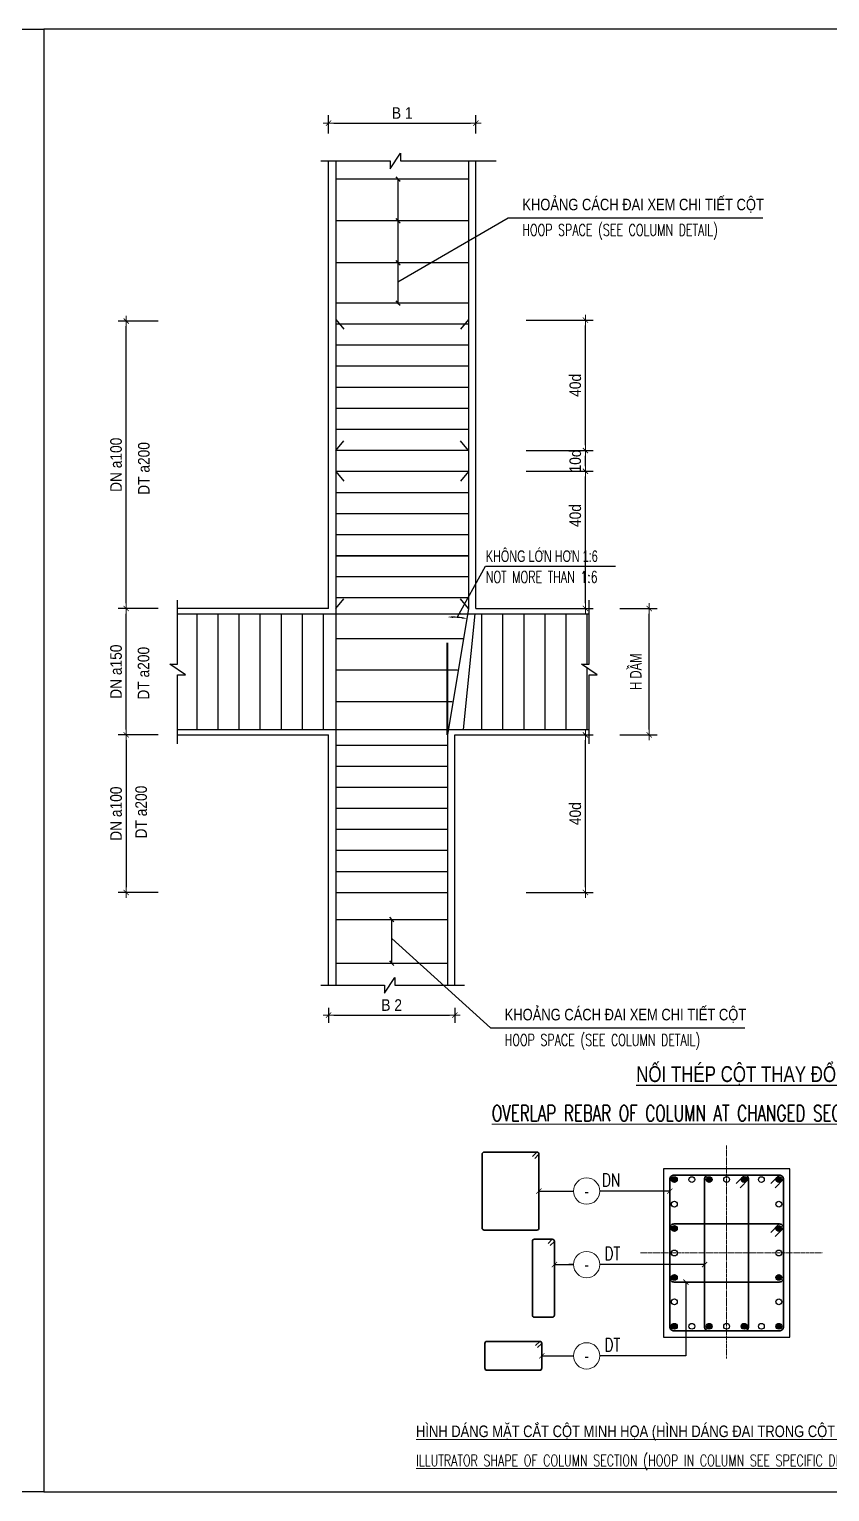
# Model space of a CAD drawing. Header units: millimetres. Extents: x 408913 to 1237273, y -191467 to -86666.
# Drawn here: x 942830 to 958040, y -184918 to -157138 of the extents above; entities that cross this region are included whole.
import ezdxf
from ezdxf.enums import TextEntityAlignment as Align

# ---------------------------------------------------------------- set-up
doc = ezdxf.new("R2010")
doc.units = ezdxf.units.MM
doc.header["$LTSCALE"] = 35
doc.header["$PDMODE"] = 3
doc.linetypes.add('CENTER2', pattern=[1.125, 0.75, -0.125, 0.125, -0.125])
doc.linetypes.add('DASHED2', pattern=[0.375, 0.25, -0.125])
for name, color, linetype in [('2', 2, 'Continuous'), ('3', 2, 'Continuous'), ('9', 9, 'Continuous'), ('DIM', 1, 'Continuous'), ('NDC_S-COLUMN', 4, 'Continuous'), ('STR.Dim_F-CL-B', 8, 'Continuous'), ('THEP', 4, 'Continuous')]:
    doc.layers.add(name, color=color, linetype=linetype)
for name, color, linetype, lineweight in [('5', 5, 'Continuous', 40), ('kata_net manh', 1, 'Continuous', 5), ('NDC_S_AXIS', 5, 'CENTER2', 15), ('NDC_S_DIM', 1, 'Continuous', 9), ('NDC_S_ENG TEXT', 2, 'Continuous', 9), ('NDC_S_REBAR', 4, 'Continuous', 35), ('NDC_S_REBAR SECTION', 6, 'Continuous', 25), ('NDC_S_VN TEXT', 7, 'Continuous', 9)]:
    doc.layers.add(name, color=color, linetype=linetype, lineweight=lineweight)
doc.styles.add('Arial', font='arial.ttf', dxfattribs={"width": 0.6})
doc.styles.add('AVANTH', font='')
doc.styles.add('NDC_ARIAL', font='arial.ttf', dxfattribs={"width": 0.85})
doc.styles.add('NDC_ROMANS', font='romans.shx', dxfattribs={"width": 0.8})
doc.styles.add('VNAVANTH', font='', dxfattribs={"width": 0.95})
doc.styles.get('AVANTH').set_extended_font_data('.VnAvantH', bold=True)
doc.styles.get('VNAVANTH').set_extended_font_data('.VnAvantH')
doc.dimstyles.new('1-25-H', dxfattribs={"dimtxt": 250, "dimasz": 100, "dimexe": 150, "dimexo": 0, "dimgap": 50, "dimtad": 1, "dimdec": 0, "dimlfac": 0.25, "dimzin": 0, "dimdsep": 46, "dimtxsty": 'AVANTH', "dimcen": 0, "dimdle": 150, "dimclrd": 9, "dimclre": 9, "dimclrt": 4, "dimadec": 0, "dimazin": 0, "dimtfac": 1, "dimtdec": 0, "dimtix": 1, "dimtmove": 2, "dimatfit": 3, "dimfxl": 1, "dimtvp": 1, "dimtolj": 1, "dimtzin": 0, "dimlwd": -1, "dimlwe": -1, "dimarcsym": 0})
doc.dimstyles.new('NDC_1-100', dxfattribs={"dimscale": 100, "dimtxt": 2.2, "dimasz": 1, "dimexe": 1.5, "dimexo": 2, "dimgap": 0.8, "dimtad": 1, "dimdec": 0, "dimdsep": 46, "dimtxsty": 'NDC_ARIAL', "dimblk": 'DIMMARK', "dimcen": 49999.938995, "dimdle": 1.5, "dimclrd": 1, "dimclre": 1, "dimclrt": 3, "dimadec": 0, "dimazin": 0, "dimtfac": 1, "dimtdec": 0, "dimtix": 1, "dimtmove": 2, "dimatfit": 3, "dimfxl": 1, "dimarcsym": 0})
doc.dimstyles.new('NDC_1-25', dxfattribs={"dimscale": 25, "dimtxt": 2.5, "dimasz": 1, "dimexe": 1.5, "dimexo": 0, "dimgap": 0.8, "dimtad": 1, "dimdec": 0, "dimdsep": 46, "dimtxsty": 'NDC_ARIAL', "dimblk": 'DIMMARK', "dimcen": 49999.938995, "dimdle": 1.5, "dimclrd": 1, "dimclre": 1, "dimclrt": 3, "dimadec": 0, "dimazin": 0, "dimtfac": 1, "dimtdec": 0, "dimtix": 1, "dimtmove": 2, "dimatfit": 3, "dimfxl": 8, "dimarcsym": 0})

# ---------------------------------------------------------------- blocks, each defined once
blk = doc.blocks.new('DIMMARK')
at = {"layer": 'NDC_S_DIM', "color": 1}
blk.add_line((-1.5, 0), (1, 0), dxfattribs=at)
at = {"layer": 'NDC_S_DIM', "color": 2, "const_width": 0.15}
blk.add_lwpolyline([(-0.5, -0.5), (0.5, 0.5)], dxfattribs=at)
blk = doc.blocks.new('*D75')
at = {"layer": 'DEFPOINTS', "color": 0, "ltscale": 30, "transparency": 16777216}
for p in [(951316, -158920), (948516, -159318), (951316, -159318)]:
    blk.add_point(p, dxfattribs=at)
at = {"layer": 'DIM', "color": 1, "lineweight": -2, "ltscale": 30, "transparency": 16777216}
for p, q in [((948516, -159118), (948516, -158770)), ((951316, -159118), (951316, -158770)), ((948616, -158920), (951216, -158920))]:
    blk.add_line(p, q, dxfattribs=at)
at = {"layer": 'DIM', "color": 1, "lineweight": -2, "ltscale": 30, "transparency": 16777216, "xscale": 100, "yscale": 100, "zscale": 100, "rotation": 180}
blk.add_blockref('DIMMARK', (948516, -158920), dxfattribs=at)
at = {"layer": 'DIM', "color": 1, "lineweight": -2, "ltscale": 30, "transparency": 16777216, "xscale": 100, "yscale": 100, "zscale": 100}
blk.add_blockref('DIMMARK', (951316, -158920), dxfattribs=at)
at = {"layer": 'DIM', "color": 3, "ltscale": 30, "transparency": 16777216, "insert": (949916, -158729), "char_height": 220, "attachment_point": 5, "style": 'NDC_ARIAL'}
blk.add_mtext('B 1', dxfattribs=at)
blk = doc.blocks.new('*D76')
at = {"layer": 'DEFPOINTS', "color": 0, "ltscale": 30, "transparency": 16777216}
for p in [(953851, -168141), (954610, -168141), (953851, -170541)]:
    blk.add_point(p, dxfattribs=at)
at = {"layer": 'DIM', "color": 1, "lineweight": -2, "ltscale": 30, "transparency": 16777216}
for p, q in [((954051, -168141), (954760, -168141)), ((954610, -170441), (954610, -168241)), ((954051, -170541), (954760, -170541))]:
    blk.add_line(p, q, dxfattribs=at)
at = {"layer": 'DIM', "color": 1, "lineweight": -2, "ltscale": 30, "transparency": 16777216, "xscale": 100, "yscale": 100, "zscale": 100}
for p, rotation in [((954610, -168141), 90), ((954610, -170541), 270)]:
    blk.add_blockref('DIMMARK', p, dxfattribs=dict(at, rotation=rotation))
at = {"layer": 'DIM', "color": 3, "ltscale": 30, "transparency": 16777216, "insert": (954353, -169341), "char_height": 220, "attachment_point": 5, "rotation": 90, "style": 'NDC_ARIAL'}
blk.add_mtext('{\\W0.7;H DẦM}', dxfattribs=at)
blk = doc.blocks.new('*D77')
at = {"layer": '9', "color": 9, "linetype": 'ByBlock', "transparency": 16777216}
blk.add_arc((950778, -170541), 2239, 83.0976, 87.4405, dxfattribs=at)
for points in [[(950878, -168321), (950878, -168287), (950778, -168302)], [(951050, -168302), (951045, -168335), (951146, -168332)]]:
    blk.add_solid(points, dxfattribs=at)
at = {"layer": 'DEFPOINTS', "color": 0, "linetype": 'ByBlock', "transparency": 16777216}
for p in [(950778, -168082), (951024, -168315), (951178, -168141), (950778, -170541), (950778, -170541)]:
    blk.add_point(p, dxfattribs=at)
at = {"layer": '9', "color": 4, "linetype": 'ByBlock', "transparency": 16777216, "insert": (950967, -168255), "char_height": 250, "attachment_point": 5, "rotation": 355.269, "style": 'AVANTH'}
blk.add_mtext('\\A1;{\\H0.04x;.}', dxfattribs=at)
blk = doc.blocks.new('*D78')
at = {"layer": 'DEFPOINTS', "color": 0, "ltscale": 30, "transparency": 16777216}
for p in [(948516, -175526), (950916, -175526), (950916, -175864)]:
    blk.add_point(p, dxfattribs=at)
at = {"layer": 'DIM', "color": 1, "lineweight": -2, "ltscale": 30, "transparency": 16777216}
for p, q in [((948516, -175726), (948516, -176014)), ((950916, -175726), (950916, -176014)), ((948616, -175864), (950816, -175864))]:
    blk.add_line(p, q, dxfattribs=at)
at = {"layer": 'DIM', "color": 1, "lineweight": -2, "ltscale": 30, "transparency": 16777216, "xscale": 100, "yscale": 100, "zscale": 100, "rotation": 180}
blk.add_blockref('DIMMARK', (948516, -175864), dxfattribs=at)
at = {"layer": 'DIM', "color": 1, "lineweight": -2, "ltscale": 30, "transparency": 16777216, "xscale": 100, "yscale": 100, "zscale": 100}
blk.add_blockref('DIMMARK', (950916, -175864), dxfattribs=at)
at = {"layer": 'DIM', "color": 3, "ltscale": 30, "transparency": 16777216, "insert": (949716, -175673), "char_height": 220, "attachment_point": 5, "style": 'NDC_ARIAL'}
blk.add_mtext('B 2', dxfattribs=at)
blk = doc.blocks.new('*D599')
at = {"layer": 'DEFPOINTS', "color": 0, "ltscale": 30, "transparency": 16777216}
for p in [(945478, -170541), (944672, -173535), (945478, -173535)]:
    blk.add_point(p, dxfattribs=at)
at = {"layer": 'DIM', "color": 1, "lineweight": -2, "ltscale": 30, "transparency": 16777216}
for p, q in [((945278, -170541), (944522, -170541)), ((944672, -170641), (944672, -173435)), ((945278, -173535), (944522, -173535))]:
    blk.add_line(p, q, dxfattribs=at)
at = {"layer": 'DIM', "color": 1, "lineweight": -2, "ltscale": 30, "transparency": 16777216, "xscale": 100, "yscale": 100, "zscale": 100}
for p, rotation in [((944672, -170541), 90), ((944672, -173535), 270)]:
    blk.add_blockref('DIMMARK', p, dxfattribs=dict(at, rotation=rotation))
at = {"layer": 'DIM', "color": 3, "ltscale": 30, "transparency": 16777216, "insert": (944480, -172038), "char_height": 220, "width": 1633.38, "attachment_point": 5, "rotation": 90, "style": 'NDC_ARIAL'}
blk.add_mtext('DN a100', dxfattribs=at)
blk = doc.blocks.new('*D600')
at = {"layer": 'DEFPOINTS', "color": 0, "ltscale": 30, "transparency": 16777216}
for p in [(944672, -168141), (945478, -168141), (945478, -170541)]:
    blk.add_point(p, dxfattribs=at)
at = {"layer": 'DIM', "color": 1, "lineweight": -2, "ltscale": 30, "transparency": 16777216}
for p, q in [((945278, -168141), (944522, -168141)), ((944672, -170441), (944672, -168241)), ((945278, -170541), (944522, -170541))]:
    blk.add_line(p, q, dxfattribs=at)
at = {"layer": 'DIM', "color": 1, "lineweight": -2, "ltscale": 30, "transparency": 16777216, "xscale": 100, "yscale": 100, "zscale": 100}
for p, rotation in [((944672, -168141), 90), ((944672, -170541), 270)]:
    blk.add_blockref('DIMMARK', p, dxfattribs=dict(at, rotation=rotation))
at = {"layer": 'DIM', "color": 3, "ltscale": 30, "transparency": 16777216, "insert": (944480, -169341), "char_height": 220, "attachment_point": 5, "rotation": 90, "style": 'NDC_ARIAL'}
blk.add_mtext('DN a150', dxfattribs=at)
blk = doc.blocks.new('*D601')
at = {"layer": 'DEFPOINTS', "color": 0, "ltscale": 30, "transparency": 16777216}
for p in [(944672, -162681), (945478, -162681), (945478, -168141)]:
    blk.add_point(p, dxfattribs=at)
at = {"layer": 'DIM', "color": 1, "lineweight": -2, "ltscale": 30, "transparency": 16777216}
for p, q in [((945278, -162681), (944522, -162681)), ((944672, -168041), (944672, -162781)), ((945278, -168141), (944522, -168141))]:
    blk.add_line(p, q, dxfattribs=at)
at = {"layer": 'DIM', "color": 1, "lineweight": -2, "ltscale": 30, "transparency": 16777216, "xscale": 100, "yscale": 100, "zscale": 100}
for p, rotation in [((944672, -162681), 90), ((944672, -168141), 270)]:
    blk.add_blockref('DIMMARK', p, dxfattribs=dict(at, rotation=rotation))
at = {"layer": 'DIM', "color": 3, "ltscale": 30, "transparency": 16777216, "insert": (944480, -165411), "char_height": 220, "attachment_point": 5, "rotation": 90, "style": 'NDC_ARIAL'}
blk.add_mtext('DN a100', dxfattribs=at)
blk = doc.blocks.new('*D82')
at = {"layer": 'DEFPOINTS', "color": 0, "ltscale": 30, "transparency": 16777216}
for p in [(952072, -165534, 0), (953397, -165534), (952072, -168141, 0)]:
    blk.add_point(p, dxfattribs=at)
at = {"layer": 'DIM', "color": 1, "lineweight": -2, "ltscale": 30, "transparency": 16777216}
for p, q in [((952272, -165534), (953547, -165534)), ((953397, -168041), (953397, -165634)), ((952272, -168141), (953547, -168141))]:
    blk.add_line(p, q, dxfattribs=at)
at = {"layer": 'DIM', "color": 1, "lineweight": -2, "ltscale": 30, "transparency": 16777216, "xscale": 100, "yscale": 100, "zscale": 100}
for p, rotation in [((953397, -165534), 90), ((953397, -168141), 270)]:
    blk.add_blockref('DIMMARK', p, dxfattribs=dict(at, rotation=rotation))
at = {"layer": 'DIM', "color": 3, "ltscale": 30, "transparency": 16777216, "insert": (953205, -166375), "char_height": 220, "attachment_point": 5, "rotation": 90, "style": 'NDC_ARIAL'}
blk.add_mtext('40d', dxfattribs=at)
blk = doc.blocks.new('*D83')
at = {"layer": 'DEFPOINTS', "color": 0, "ltscale": 30, "transparency": 16777216}
for p in [(952072, -165141, 0), (953397, -165141), (952072, -165534, 0)]:
    blk.add_point(p, dxfattribs=at)
at = {"layer": 'DIM', "color": 1, "lineweight": -2, "ltscale": 30, "transparency": 16777216}
for p, q in [((952272, -165141), (953547, -165141)), ((953397, -165434), (953397, -165241)), ((952272, -165534), (953547, -165534))]:
    blk.add_line(p, q, dxfattribs=at)
at = {"layer": 'DIM', "color": 1, "lineweight": -2, "ltscale": 30, "transparency": 16777216, "xscale": 100, "yscale": 100, "zscale": 100}
for p, rotation in [((953397, -165141), 90), ((953397, -165534), 270)]:
    blk.add_blockref('DIMMARK', p, dxfattribs=dict(at, rotation=rotation))
at = {"layer": 'DIM', "color": 3, "ltscale": 30, "transparency": 16777216, "insert": (953205, -165338), "char_height": 220, "attachment_point": 5, "rotation": 90, "style": 'NDC_ARIAL'}
blk.add_mtext('10d', dxfattribs=at)
blk = doc.blocks.new('*D84')
at = {"layer": 'DEFPOINTS', "color": 0, "ltscale": 30, "transparency": 16777216}
for p in [(952072, -162663, 0), (953397, -162663), (952072, -165141, 0)]:
    blk.add_point(p, dxfattribs=at)
at = {"layer": 'DIM', "color": 1, "lineweight": -2, "ltscale": 30, "transparency": 16777216}
for p, q in [((952272, -162663), (953547, -162663)), ((953397, -165041), (953397, -162763)), ((952272, -165141), (953547, -165141))]:
    blk.add_line(p, q, dxfattribs=at)
at = {"layer": 'DIM', "color": 1, "lineweight": -2, "ltscale": 30, "transparency": 16777216, "xscale": 100, "yscale": 100, "zscale": 100}
for p, rotation in [((953397, -162663), 90), ((953397, -165141), 270)]:
    blk.add_blockref('DIMMARK', p, dxfattribs=dict(at, rotation=rotation))
at = {"layer": 'DIM', "color": 3, "ltscale": 30, "transparency": 16777216, "insert": (953205, -163902), "char_height": 220, "attachment_point": 5, "rotation": 90, "style": 'NDC_ARIAL'}
blk.add_mtext('40d', dxfattribs=at)
blk = doc.blocks.new('*D85')
at = {"layer": 'DEFPOINTS', "color": 0, "ltscale": 30, "transparency": 16777216}
for p in [(952072, -170541, 0), (953397, -170541), (952072, -173535, 0)]:
    blk.add_point(p, dxfattribs=at)
at = {"layer": 'DIM', "color": 1, "lineweight": -2, "ltscale": 30, "transparency": 16777216}
for p, q in [((952272, -170541), (953547, -170541)), ((953397, -173435), (953397, -170641)), ((952272, -173535), (953547, -173535))]:
    blk.add_line(p, q, dxfattribs=at)
at = {"layer": 'DIM', "color": 1, "lineweight": -2, "ltscale": 30, "transparency": 16777216, "xscale": 100, "yscale": 100, "zscale": 100}
for p, rotation in [((953397, -170541), 90), ((953397, -173535), 270)]:
    blk.add_blockref('DIMMARK', p, dxfattribs=dict(at, rotation=rotation))
at = {"layer": 'DIM', "color": 3, "ltscale": 30, "transparency": 16777216, "insert": (953205, -172038), "char_height": 220, "attachment_point": 5, "rotation": 90, "style": 'NDC_ARIAL'}
blk.add_mtext('40d', dxfattribs=at)
blk = doc.blocks.new('MC')
at = {"layer": 'NDC_S_REBAR SECTION'}
for points in [[(63869, 3186, 1), (63814, 3186, 1)], [(64144, 3186, -1), (64200, 3186, -1)], [(64475, 3186, -1), (64531, 3186, -1)], [(64806, 3186, -1), (64862, 3186, -1)], [(63814, 2721, -1), (63869, 2721, -1)], [(64806, 2721, -1), (64862, 2721, -1)], [(63814, 2257, -1), (63869, 2257, -1)], [(64806, 2257, -1), (64862, 2257, -1)], [(63869, 1793, 1), (63814, 1793, 1)], [(64200, 1793, 1), (64144, 1793, 1)], [(64531, 1793, 1), (64475, 1793, 1)], [(64862, 1793, -1), (64806, 1793, -1)]]:
    blk.add_hatch(color=6, dxfattribs=at).paths.add_polyline_path(points)
at = {"layer": 'kata_net manh'}
for centre in [(63008, 3077, 0), (63008, 2379, 0), (63008, 1512, 0)]:
    blk.add_circle(centre, 125, dxfattribs=at)
at = {"layer": 'NDC_S-COLUMN', "elevation": 0, "flags": 128}
blk.add_lwpolyline([(63738, 1689), (64938, 1689), (64938, 3289), (63738, 3289)], close=True, dxfattribs=at)
at = {"layer": 'NDC_S_AXIS'}
for p, q in [((64338, 3509, 0), (64338, 1486, 0)), ((63518, 2489, 0), (65253, 2489, 0))]:
    blk.add_line(p, q, dxfattribs=at)
at = {"layer": 'NDC_S_REBAR', "ltscale": 0.005, "elevation": 0}
for points in [[(62495, 3407), (62535, 3447, -0.414214), (62555, 3427), (62555, 2727, -0.414214), (62535, 2707), (62035, 2707, -0.414214), (62015, 2727), (62015, 3427, -0.414214), (62035, 3447), (62535, 3447, -0.414214), (62555, 3427), (62515, 3387)], [(64758, 3149), (64838, 3229, -0.414214), (64878, 3189), (64878, 1789, -0.414214), (64838, 1749), (63838, 1749, -0.414214), (63798, 1789), (63798, 3189, -0.414214), (63838, 3229), (64838, 3229, -0.414214), (64878, 3189), (64798, 3109)], [(64427, 3149), (64507, 3229, -0.414214), (64547, 3189), (64547, 1789, -0.414214), (64507, 1749), (64168, 1749, -0.414214), (64128, 1789), (64128, 3189, -0.414214), (64168, 3229), (64507, 3229, -0.414214), (64547, 3189), (64467, 3109)], [(64758, 2685), (64838, 2765, -0.414214), (64878, 2725), (64878, 2253, -0.414214), (64838, 2213), (63838, 2213, -0.414214), (63798, 2253), (63798, 2725, -0.414214), (63838, 2765), (64838, 2765, -0.414214), (64878, 2725), (64798, 2645)], [(62641, 2579), (62681, 2619, -0.414214), (62701, 2599), (62701, 1899, -0.414214), (62681, 1879), (62512, 1879, -0.414214), (62492, 1899), (62492, 2599, -0.414214), (62512, 2619), (62681, 2619, -0.414214), (62701, 2599), (62661, 2559)], [(62522, 1610), (62562, 1650, -0.414214), (62582, 1630), (62582, 1395, -0.414214), (62562, 1375), (62062, 1375, -0.414214), (62042, 1395), (62042, 1630, -0.414214), (62062, 1650), (62562, 1650, -0.414214), (62582, 1630), (62542, 1590)]]:
    blk.add_lwpolyline(points, format="xyb", dxfattribs=at)
at = {"layer": 'NDC_S_REBAR SECTION'}
for centre in [(63841, 3186, 0), (64007, 3186, 0), (64172, 3186, 0), (64338, 3186, 0), (64503, 3186, 0), (64668, 3186, 0), (64834, 3186, 0), (63841, 2953, 0), (64834, 2953, 0), (63841, 2721, 0), (64834, 2721, 0), (63841, 2489, 0), (64834, 2489, 0), (63841, 2257, 0), (64834, 2257, 0), (63841, 2025, 0), (64834, 2025, 0), (63841, 1793, 0), (64007, 1793, 0), (64172, 1793, 0), (64338, 1793, 0), (64503, 1793, 0), (64668, 1793, 0), (64834, 1793, 0)]:
    blk.add_circle(centre, 27.6, dxfattribs=at)
at = {"layer": 'NDC_S_VN TEXT', "color": 3, "style": 'NDC_ROMANS', "width": 0.75}
for s, p in [('DN', (63326, 3120, 0)), ('DT', (63326, 2422, 0)), ('DT', (63326, 1555, 0))]:
    blk.add_text(s, height=125, dxfattribs=at).set_placement(p, align=Align.RIGHT)
at = {"layer": 'NDC_S_VN TEXT', "color": 7, "style": 'Arial', "width": 0.8}
for p in [(63008, 3077, 0), (63008, 2379, 0), (63008, 1512, 0)]:
    blk.add_text('-', height=125, dxfattribs=at).set_placement(p, align=Align.MIDDLE)
at = {"layer": 'NDC_S_DIM'}
for points in [[(62555, 3077, 0), (62871, 3077, 0), (62883, 3077, 0)], [(63798, 3077, 0), (63430, 3077, 0), (63133, 3077, 0)], [(62701, 2379, 0), (62883, 2379, 0), (62839, 2379, 0)], [(64128, 2379, 0), (63430, 2379, 0), (63133, 2379, 0)], [(63951, 2213, 0), (63951, 1513, 0), (63133, 1513, 0)], [(62582, 1513, 0), (62807, 1513, 0), (62883, 1512, 0)]]:
    blk.add_leader(points, dimstyle='NDC_1-25', override={"dimasz": 2, "dimldrblk": 'ArchTick'}, dxfattribs=at)

msp = doc.modelspace()

# ---------------------------------------------------------------- linework, layer by layer
at = {"layer": '2'}
for p, q in [((949794.3, -159938.3), (949835.4, -159984.5)), ((949835.4, -159984.5), (949874.7, -160022.9)), ((949835.4, -159984.5), (949835.4, -162340.5)), ((949794.3, -160730.3), (949835.4, -160776.5)), ((949835.4, -160776.5), (949874.7, -160814.9)), ((949794.3, -161530.3), (949835.4, -161576.5)), ((949835.4, -161576.5), (949874.7, -161614.9)), ((949794.3, -162294.3), (949835.4, -162340.5)), ((949835.4, -162340.5), (949874.7, -162378.9)), ((948654.1, -162652.6), (948805.4, -162835.2)), ((951178.1, -162652.6), (951024.4, -162835.2)), ((948654.1, -165140.5), (948805.4, -164957.8)), ((951178.1, -165140.5), (951024.4, -164957.8)), ((948654.1, -165540.5), (948805.4, -165723.2)), ((951178.1, -165540.5), (951024.4, -165723.2)), ((948654.1, -168140.5), (948805.4, -167957.8)), ((951178.1, -168140.5), (951024.4, -167957.8)), ((949675, -174005.8), (949716.1, -174051.9)), ((949716.1, -174881.3), (949716.1, -174051.9)), ((949716.1, -174051.9), (949755.4, -174090.3)), ((949675, -174835.1), (949716.1, -174881.3)), ((949716.1, -174881.3), (949755.4, -174919.6))]:
    msp.add_line(p, q, dxfattribs=at)
at = {"layer": '3'}
for p, q in [((948516.1, -168140.5), (948516.1, -159640.4)), ((951316.1, -168140.5), (951316.1, -159640.4)), ((948516.1, -168140.5), (945647.9, -168140.5)), ((951316.1, -168140.5), (953470.4, -168140.5)), ((945647.9, -170540.6), (948516.1, -170540.6)), ((948516.1, -175297.8), (948516.1, -170540.6)), ((950916.1, -170540.6), (953470.4, -170540.6)), ((950916.1, -175297.8), (950916.1, -170540.6))]:
    msp.add_line(p, q, dxfattribs=at)
at = {"layer": '5', "linetype": 'DASHED2', "ltscale": 200}
msp.add_line((950778.1, -170540.6), (950778.1, -168082.4), dxfattribs=at)
at = {"layer": 'DIM', "ltscale": 30}
for p, q in [((949835.4, -161932.9), (951929.7, -160720.9)), ((951929.7, -160720.9), (956768.9, -160720.9)), ((949716.1, -174410.3), (951594.4, -176108.3)), ((951594.4, -176108.3), (956425.5, -176108.3))]:
    msp.add_line(p, q, dxfattribs=at)
for points in [[(948369.6, -159640.4), (949684.9, -159640.4), (949684.9, -159790.5), (949885, -159490.3), (949885, -159640.4), (951699.4, -159640.4)], [(945647.9, -170713.5), (945647.9, -169398.9), (945797.9, -169398.9), (945497.8, -169198.8), (945647.9, -169198.8), (945647.9, -167982.4)], [(953470.4, -170713.5), (953470.4, -169398.9), (953620.4, -169398.9), (953320.3, -169198.8), (953470.4, -169198.8), (953470.4, -167982.4)], [(948369.6, -175297.8), (949577, -175297.8), (949577, -175447.9), (949777.1, -175147.7), (949777.1, -175297.8), (951099.4, -175297.8)]]:
    msp.add_lwpolyline(points, dxfattribs=at)
at = {"layer": 'STR.Dim_F-CL-B'}
for points in [[(914071.4, -157137.9), (943105.4, -157137.9), (943105.4, -184917.9), (914071.4, -184917.9)], [(943105.4, -184917.9), (972139.4, -184917.9), (972139.4, -157137.9), (943105.4, -157137.9)]]:
    msp.add_lwpolyline(points, close=True, dxfattribs=at)
at = {"layer": 'THEP', "linetype": 'ByBlock'}
for p, q in [((948654.1, -159640.4), (948654.1, -175297.8)), ((951178.1, -159640.4), (951178.1, -168140.5)), ((951178.1, -167540.5), (948654.1, -167540.5)), ((951178.1, -167940.5), (948654.1, -167940.5)), ((945647.9, -168240.5), (953470.4, -168240.5)), ((946020.4, -170440.6), (946020.4, -168240.5)), ((946420.4, -170440.6), (946420.4, -168240.5)), ((946820.4, -170440.6), (946820.4, -168240.5)), ((947220.4, -170440.6), (947220.4, -168240.5)), ((947620.4, -170440.6), (947620.4, -168240.5)), ((948020.4, -170440.6), (948020.4, -168240.5)), ((948420.4, -170440.6), (948420.4, -168240.5)), ((951178.1, -168140.5), (950778.1, -170540.6)), ((951080.4, -170440.6), (951304.4, -168240.5)), ((951424.4, -168240.5), (951424.4, -170440.6)), ((951824.4, -168240.5), (951824.4, -170440.6)), ((952224.4, -168240.5), (952224.4, -170440.6)), ((952624.4, -168240.5), (952624.4, -170440.6)), ((953024.4, -168240.5), (953024.4, -170440.6)), ((953424.4, -168240.5), (953424.4, -169198.8)), ((953424.4, -169268.2), (953424.4, -170440.6)), ((945647.9, -170440.6), (953470.4, -170440.6)), ((950778.1, -170540.6), (950778.1, -175297.8)), ((950778.1, -170740.6), (948654.1, -170740.6)), ((950778.1, -171140.6), (948654.1, -171140.6)), ((950778.1, -171540.6), (948654.1, -171540.6)), ((950778.1, -171940.6), (948654.1, -171940.6)), ((950778.1, -171940.6), (948654.1, -171940.6)), ((950778.1, -172340.6), (948654.1, -172340.6)), ((950778.1, -172740.6), (948654.1, -172740.6)), ((950778.1, -173140.6), (948654.1, -173140.6)), ((950778.1, -173140.6), (948654.1, -173140.6)), ((950778.1, -173540.6), (948654.1, -173540.6)), ((950778.1, -174051.9), (948654.1, -174051.9)), ((950778.1, -174051.9), (948654.1, -174051.9)), ((950778.1, -174881.3), (948654.1, -174881.3))]:
    msp.add_line(p, q, dxfattribs=at)
for points in [[(951178.1, -159984.5), (948654.1, -159984.5)], [(951178.1, -160776.5), (948654.1, -160776.5)], [(951178.1, -161576.5), (948654.1, -161576.5)], [(951178.1, -162340.5), (948654.1, -162340.5)], [(951178.1, -162740.5), (948654.1, -162740.5)], [(951178.1, -163140.5), (948654.1, -163140.5)], [(951178.1, -163540.5), (948654.1, -163540.5)], [(951178.1, -163940.5), (948654.1, -163940.5)], [(951178.1, -164340.5), (948654.1, -164340.5)], [(951178.1, -164740.5), (948654.1, -164740.5)], [(951178.1, -165140.5), (948654.1, -165140.5)], [(951178.1, -165540.5), (948654.1, -165540.5)], [(951178.1, -165940.5), (948654.1, -165940.5)], [(951178.1, -166340.5), (948654.1, -166340.5)], [(951178.1, -166740.5), (948654.1, -166740.5)], [(951066.7, -168715.2), (948654.1, -168715.2)], [(950966.7, -169315.2), (948654.1, -169315.2)], [(950866.7, -169915.3), (948654.1, -169915.3)]]:
    msp.add_lwpolyline(points, dxfattribs=at)
msp.add_lwpolyline([(951178.1, -167140.5), (948654.1, -167140.5)], close=True, dxfattribs=at)

# ---------------------------------------------------------------- block references
at = {"layer": '2', "xscale": 2, "yscale": 2, "zscale": 2}
msp.add_blockref('MC', (827404.5, -185360.9), dxfattribs=at)

# ---------------------------------------------------------------- texts
at = {"layer": '2', "color": 0, "style": 'VNAVANTH', "width": 0.8}
msp.add_text('%%UNèI THÐP CéT thay ®æi tiÕt diÖn TO => NHá', height=300, dxfattribs=at).set_placement((954361.7, -177134.8))
at = {"layer": '9', "color": 4, "char_height": 220, "width": 3798.865, "attachment_point": 5, "rotation": 90, "style": 'NDC_ARIAL'}
for insert in [(945008.5, -165480.5), (945002.5, -169370.5), (944956.5, -172007.5)]:
    msp.add_mtext('\\A1;DT a200', dxfattribs=dict(at, insert=insert))
at = {"layer": 'NDC_S_ENG TEXT', "style": 'NDC_ROMANS', "width": 0.7}
for s, height, p in [('HOOP SPACE (SEE COLUMN DETAIL)', 220, (952198.1, -161060, -0.3)), ('NOT MORE THAN 1:6', 220, (951504.8, -167652.7, -0.3)), ('HOOP SPACE (SEE COLUMN DETAIL)', 220, (951862.8, -176447.4, -0.3)), ('%%UOVERLAP REBAR OF COLUMN AT CHANGED SECTION POSITION FROM BIG => SMALL', 300, (951619, -177877.8)), ('%%UILLUTRATOR SHAPE OF COLUMN SECTION (HOOP IN COLUMN SEE SPECIFIC DETAIL OF EACH COLUMN)', 220, (950179.1, -184434.3, -0.3))]:
    msp.add_text(s, height=height, dxfattribs=at).set_placement(p)
at = {"layer": 'NDC_S_VN TEXT', "color": 0}
for s, style, width, p in [('KHOẢNG CÁCH ĐAI XEM CHI TIẾT CỘT', 'Arial', 0.8, (952198.1, -160577.3, -0.3)), ('kh«ng lín h¬n 1:6', 'VNAVANTH', 0.7, (951504.8, -167256.8, -0.3)), ('KHOẢNG CÁCH ĐAI XEM CHI TIẾT CỘT', 'Arial', 0.8, (951862.8, -175964.6, -0.3)), ('%%uHÌNH DÁNG MẶT CẮT CỘT MINH HỌA (HÌNH DÁNG ĐAI TRONG CỘT XEM CHI TIẾT CỤ THỂ TỪNG CỘT)', 'Arial', 0.8, (950179.1, -183879.7, -0.3))]:
    msp.add_text(s, height=220, dxfattribs=dict(at, style=style, width=width)).set_placement(p)

# ---------------------------------------------------------------- dimensions: what is measured, and where the dimension line sits
at = {"layer": '9', "linetype": 'ByBlock'}
dim = msp.add_angular_dim_2l(base=(951024.1, -168315.4), line1=((951178.1, -168140.5), (950778.1, -170540.6)), line2=((950778.1, -170540.6), (950778.1, -168082.4)), text='{\\H0.04x;.}', dimstyle='1-25-H', dxfattribs=at)
dim.commit()
dim.dimension.update_dxf_attribs({"geometry": '*D77', "text_midpoint": (950967.3, -168254.7)})
at = {"layer": 'DIM', "ltscale": 30}
for p1, p2, distance, text, picture, middle in [((948516.1, -159318), (951316.1, -159318), 398.5, 'B 1', '*D75', (949916.1, -158729)), ((948516.1, -175525.7), (950916.1, -175525.7), -337.9, 'B 2', '*D78', (949716.1, -175673))]:
    dim = msp.add_aligned_dim(p1=p1, p2=p2, distance=distance, text=text, dimstyle='NDC_1-100', dxfattribs=at)
    dim.commit()
    dim.dimension.update_dxf_attribs({"geometry": picture, "text_midpoint": middle})
for base, p1, p2, angle, text, picture, middle in [((944672.4, -162680.9), (945478.2, -168140.5), (945478.2, -162680.9), 270, 'DN a100', '*D601', (944480.1, -165410.7)), ((953397.4, -162663.2, 0), (952072.1, -165141.2), (952072.1, -162663.2), 90, '40d', '*D84', (953205.1, -163902.2, 0)), ((944672.4, -168140.5), (945478.2, -170540.6), (945478.2, -168140.5), 270, 'DN a150', '*D600', (944480.1, -169340.6)), ((944672.4, -173534.9), (945478.2, -170540.6), (945478.2, -173534.9), 270, 'DN a100', '*D599', (944480.1, -172037.8))]:
    dim = msp.add_linear_dim(base=base, p1=p1, p2=p2, angle=angle, text=text, dimstyle='NDC_1-100', dxfattribs=at)
    dim.commit()
    dim.dimension.update_dxf_attribs({"geometry": picture, "text_midpoint": middle})
for base, p1, p2, text, picture, middle, dimtype in [((953397.4, -165141.2, 0), (952072.1, -165534.2), (952072.1, -165141.2), '10d', '*D83', (953205.1, -165337.7, 0), 160), ((953397.4, -165534.2, 0), (952072.1, -168140.5), (952072.1, -165534.2), '40d', '*D82', (953205.1, -166374.9, 0), 160), ((954610.3, -168140.5), (953850.6, -170540.6), (953850.6, -168140.5), '{\\W0.7;H DẦM}', '*D76', (954353.3, -169340.6), 161), ((953397.4, -170540.6, 0), (952072.1, -173534.9), (952072.1, -170540.6), '40d', '*D85', (953205.1, -172037.8, 0), 160)]:
    dim = msp.add_linear_dim(base=base, p1=p1, p2=p2, angle=90, text=text, dimstyle='NDC_1-100', dxfattribs=at)
    dim.commit()
    dim.dimension.update_dxf_attribs({"geometry": picture, "text_midpoint": middle, "dimtype": dimtype})

# ---------------------------------------------------------------- leaders
at = {"layer": '9', "linetype": 'ByBlock'}
msp.add_leader([(950962.8, -168309.5), (951499.8, -167336.5), (953968.4, -167336.5)], dimstyle='1-25-H', override={"dimgap": 50, "dimtad": 0}, dxfattribs=at)

doc.saveas('drawing.dxf')
